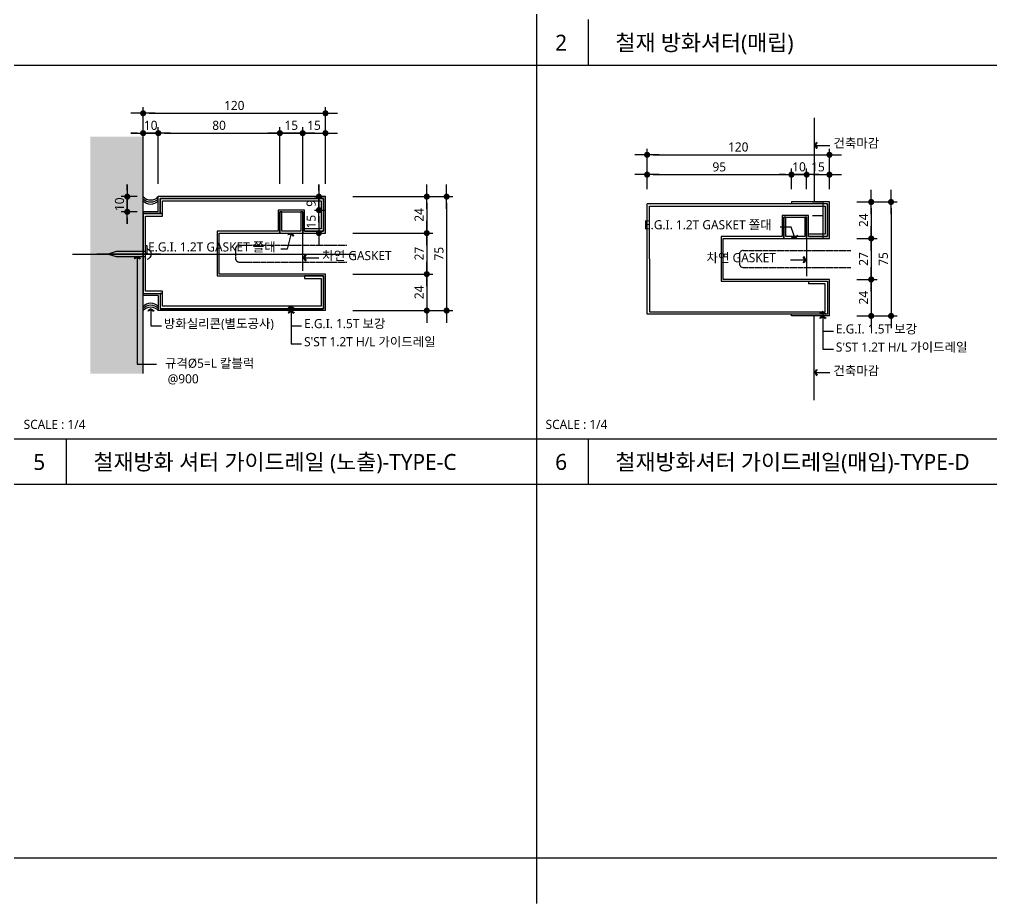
# Model space of a CAD drawing. Extents: x 930 to 96951, y 420 to 531574.
# Drawn here: x 4397 to 10795, y 420 to 6240 of the extents above; entities that cross this region are included whole.
import ezdxf

# ---------------------------------------------------------------- set-up
doc = ezdxf.new("R2010")
doc.units = 0
doc.header["$LTSCALE"] = 200
doc.header["$MEASUREMENT"] = 0
doc.header["$PDMODE"] = 3
doc.header["$PDSIZE"] = -1
doc.linetypes.add('CEN-GAUN', pattern=[32.2, 30, -1, 0.2, -1])
doc.linetypes.add('DASHED2', pattern=[0.375, 0.25, -0.125])
doc.layers.get('0').update_dxf_attribs({"linetype": 'CONTINUOUS'})
doc.layers.get('Defpoints').update_dxf_attribs({"color": 137, "linetype": 'CONTINUOUS'})
for name, color, linetype in [('$0$AA-WAXS', 9, 'CONTINUOUS'), ('01TEX', 3, 'CONTINUOUS'), ('253', 253, 'CONTINUOUS'), ('3', 3, 'CONTINUOUS'), ('AA-WAXS-FIN3', 6, 'CONTINUOUS'), ('AUDIT_I_140408170516-1', 7, 'CONTINUOUS'), ('CEN', 1, 'CEN-GAUN'), ('CON', 2, 'CONTINUOUS'), ('DIM', 7, 'CONTINUOUS'), ('EGI1.6', 4, 'CONTINUOUS'), ('FINISH', 1, 'CONTINUOUS'), ('GASKET', 1, 'CONTINUOUS'), ('SST1.2', 7, 'CONTINUOUS'), ('SYM-LEAD', 6, 'CONTINUOUS'), ('TEXT', 3, 'CONTINUOUS')]:
    doc.layers.add(name, color=color, linetype=linetype)
doc.styles.add('GAUN', font='malgun.ttf')
doc.styles.add('HDA-4', font='malgun.ttf')
doc.styles.add('맑은고딕', font='malgun.ttf')
doc.styles.add('스타일1', font='malgun.ttf')
doc.dimstyles.new('DO(S10)', dxfattribs={"dimscale": 40, "dimtxt": 3, "dimasz": 1.2, "dimexe": 2, "dimexo": 2, "dimgap": 1, "dimtad": 1, "dimdec": 0, "dimlfac": 25, "dimzin": 1, "dimdsep": 46, "dimtxsty": 'HDA-4', "dimblk": 'DIMDOT', "dimcen": 1, "dimclrd": 256, "dimclrt": 3, "dimadec": 0, "dimazin": 0, "dimtm": 1e-09, "dimtfac": 1, "dimtdec": 0, "dimtix": 1, "dimtmove": 2, "dimatfit": 3, "dimldrblk": 'DOT', "dimfxl": 1, "dimtolj": 1, "dimtzin": 1, "dimarcsym": 0})
doc.dimstyles.new('사본 GAUN-40-0.1', dxfattribs={"dimscale": 40, "dimtxt": 1.5, "dimasz": 1, "dimexe": 1, "dimexo": 1, "dimgap": 0.5, "dimtad": 1, "dimdec": 0, "dimlfac": 0.1, "dimzin": 1, "dimdsep": 46, "dimlunit": 6, "dimtxsty": '맑은고딕', "dimblk": 'CJDOT', "dimcen": 0.09, "dimdle": 1, "dimclrd": 256, "dimclre": 256, "dimclrt": 3, "dimadec": 0, "dimazin": 0, "dimtfac": 1, "dimtdec": 0, "dimtix": 1, "dimtmove": 2, "dimatfit": 3, "dimfxl": 1, "dimtolj": 1, "dimtzin": 1, "dimarcsym": 0})

# ---------------------------------------------------------------- blocks, each defined once
blk = doc.blocks.new('arrow1')
for p, q in [((0, 0), (0.29, 0.5)), ((0, 0), (0.29, -0.5)), ((0.16, 0), (0.41, 0.43)), ((0.16, 0), (0.41, -0.43)), ((0.29, 0.5), (0.41, 0.43)), ((0.29, -0.5), (0.41, -0.43))]:
    blk.add_line(p, q)
blk = doc.blocks.new('CJDOT')
blk.add_line((-2, 0), (2, 0))
at = {"const_width": 0.5}
blk.add_lwpolyline([(-0.25, 0, 1), (0.25, 0, 1)], format="xyb", close=True, dxfattribs=at)
blk = doc.blocks.new('*D12')
at = {"layer": 'Defpoints', "color": 0, "transparency": 16777216}
for p in [(9727.5, 5348.9), (8527.5, 5083.6), (9727.5, 5083.6)]:
    blk.add_point(p, dxfattribs=at)
at = {"layer": 'DIM', "lineweight": -2, "transparency": 16777216}
for p, q in [((8527.5, 5123.6), (8527.5, 5388.9)), ((9727.5, 5123.6), (9727.5, 5388.9)), ((8567.5, 5348.9), (9687.5, 5348.9))]:
    blk.add_line(p, q, dxfattribs=at)
at = {"layer": 'DIM', "lineweight": -2, "transparency": 16777216, "xscale": 40, "yscale": 40, "zscale": 40, "rotation": 180}
blk.add_blockref('CJDOT', (8527.5, 5348.9), dxfattribs=at)
at = {"layer": 'DIM', "lineweight": -2, "transparency": 16777216, "xscale": 40, "yscale": 40, "zscale": 40}
blk.add_blockref('CJDOT', (9727.5, 5348.9), dxfattribs=at)
at = {"layer": 'DIM', "color": 3, "transparency": 16777216, "insert": (9127.5, 5400.1), "char_height": 60, "attachment_point": 5, "style": '맑은고딕'}
blk.add_mtext('\\A1;120', dxfattribs=at)
blk = doc.blocks.new('*D13')
at = {"layer": 'Defpoints', "color": 0, "transparency": 16777216}
for p in [(9727.5, 5218.2), (9577.5, 5083.6), (9727.5, 5083.6)]:
    blk.add_point(p, dxfattribs=at)
at = {"layer": 'DIM', "lineweight": -2, "transparency": 16777216}
for p, q in [((9577.5, 5123.6), (9577.5, 5258.2)), ((9727.5, 5123.6), (9727.5, 5258.2)), ((9617.5, 5218.2), (9687.5, 5218.2))]:
    blk.add_line(p, q, dxfattribs=at)
at = {"layer": 'DIM', "lineweight": -2, "transparency": 16777216, "xscale": 40, "yscale": 40, "zscale": 40, "rotation": 180}
blk.add_blockref('CJDOT', (9577.5, 5218.2), dxfattribs=at)
at = {"layer": 'DIM', "lineweight": -2, "transparency": 16777216, "xscale": 40, "yscale": 40, "zscale": 40}
blk.add_blockref('CJDOT', (9727.5, 5218.2), dxfattribs=at)
at = {"layer": 'DIM', "color": 3, "transparency": 16777216, "insert": (9652.5, 5269.4), "char_height": 60, "attachment_point": 5, "style": '맑은고딕'}
blk.add_mtext('\\A1;15', dxfattribs=at)
blk = doc.blocks.new('*D14')
at = {"layer": 'Defpoints', "color": 0, "transparency": 16777216}
for p in [(9577.5, 5218.2), (9477.5, 5083.6), (9577.5, 5083.6)]:
    blk.add_point(p, dxfattribs=at)
at = {"layer": 'DIM', "lineweight": -2, "transparency": 16777216}
for p, q in [((9477.5, 5123.6), (9477.5, 5258.2)), ((9577.5, 5123.6), (9577.5, 5258.2)), ((9437.5, 5218.2), (9397.5, 5218.2)), ((9477.5, 5218.2), (9577.5, 5218.2)), ((9617.5, 5218.2), (9657.5, 5218.2))]:
    blk.add_line(p, q, dxfattribs=at)
at = {"layer": 'DIM', "lineweight": -2, "transparency": 16777216, "xscale": 40, "yscale": 40, "zscale": 40}
blk.add_blockref('CJDOT', (9477.5, 5218.2), dxfattribs=at)
at = {"layer": 'DIM', "lineweight": -2, "transparency": 16777216, "xscale": 40, "yscale": 40, "zscale": 40, "rotation": 180}
blk.add_blockref('CJDOT', (9577.5, 5218.2), dxfattribs=at)
at = {"layer": 'DIM', "color": 3, "transparency": 16777216, "insert": (9527.5, 5269.4), "char_height": 60, "attachment_point": 5, "style": '맑은고딕'}
blk.add_mtext('\\A1;10', dxfattribs=at)
blk = doc.blocks.new('*D15')
at = {"layer": 'Defpoints', "color": 0, "transparency": 16777216}
for p in [(9477.5, 5218.2), (8527.5, 5083.6), (9477.5, 5083.6)]:
    blk.add_point(p, dxfattribs=at)
at = {"layer": 'DIM', "lineweight": -2, "transparency": 16777216}
for p, q in [((8527.5, 5123.6), (8527.5, 5258.2)), ((9477.5, 5123.6), (9477.5, 5258.2)), ((8567.5, 5218.2), (9437.5, 5218.2))]:
    blk.add_line(p, q, dxfattribs=at)
at = {"layer": 'DIM', "lineweight": -2, "transparency": 16777216, "xscale": 40, "yscale": 40, "zscale": 40, "rotation": 180}
blk.add_blockref('CJDOT', (8527.5, 5218.2), dxfattribs=at)
at = {"layer": 'DIM', "lineweight": -2, "transparency": 16777216, "xscale": 40, "yscale": 40, "zscale": 40}
blk.add_blockref('CJDOT', (9477.5, 5218.2), dxfattribs=at)
at = {"layer": 'DIM', "color": 3, "transparency": 16777216, "insert": (9002.5, 5269.2), "char_height": 60, "attachment_point": 5, "style": '맑은고딕'}
blk.add_mtext('\\A1;95', dxfattribs=at)
blk = doc.blocks.new('*D16')
at = {"layer": 'Defpoints', "color": 0, "transparency": 16777216}
for p in [(9867.8, 5038.3), (9867.8, 4288.3), (10133.1, 4288.3)]:
    blk.add_point(p, dxfattribs=at)
at = {"layer": 'DIM', "lineweight": -2, "transparency": 16777216}
for p, q in [((9907.8, 5038.3), (10173.1, 5038.3)), ((10133.1, 4998.3), (10133.1, 4328.3)), ((9907.8, 4288.3), (10173.1, 4288.3))]:
    blk.add_line(p, q, dxfattribs=at)
at = {"layer": 'DIM', "lineweight": -2, "transparency": 16777216, "xscale": 40, "yscale": 40, "zscale": 40}
for p, rotation in [((10133.1, 5038.3), 90), ((10133.1, 4288.3), 270)]:
    blk.add_blockref('CJDOT', p, dxfattribs=dict(at, rotation=rotation))
at = {"layer": 'DIM', "color": 3, "transparency": 16777216, "insert": (10082.6, 4663.3), "char_height": 60, "attachment_point": 5, "rotation": 90, "style": '맑은고딕'}
blk.add_mtext('\\A1;75', dxfattribs=at)
blk = doc.blocks.new('*D17')
at = {"layer": 'Defpoints', "color": 0, "transparency": 16777216}
for p in [(9867.8, 4528.3), (9867.8, 4288.3), (10002.4, 4288.3)]:
    blk.add_point(p, dxfattribs=at)
at = {"layer": 'DIM', "lineweight": -2, "transparency": 16777216}
for p, q in [((9907.8, 4528.3), (10042.4, 4528.3)), ((10002.4, 4488.3), (10002.4, 4328.3)), ((9907.8, 4288.3), (10042.4, 4288.3))]:
    blk.add_line(p, q, dxfattribs=at)
at = {"layer": 'DIM', "lineweight": -2, "transparency": 16777216, "xscale": 40, "yscale": 40, "zscale": 40}
for p, rotation in [((10002.4, 4528.3), 90), ((10002.4, 4288.3), 270)]:
    blk.add_blockref('CJDOT', p, dxfattribs=dict(at, rotation=rotation))
at = {"layer": 'DIM', "color": 3, "transparency": 16777216, "insert": (9951.9, 4408.3), "char_height": 60, "attachment_point": 5, "rotation": 90, "style": '맑은고딕'}
blk.add_mtext('\\A1;24', dxfattribs=at)
blk = doc.blocks.new('*D18')
at = {"layer": 'Defpoints', "color": 0, "transparency": 16777216}
for p in [(9867.8, 4798.3), (9867.8, 4528.3), (10002.4, 4528.3)]:
    blk.add_point(p, dxfattribs=at)
at = {"layer": 'DIM', "lineweight": -2, "transparency": 16777216}
for p, q in [((9907.8, 4798.3), (10042.4, 4798.3)), ((10002.4, 4758.3), (10002.4, 4568.3)), ((9907.8, 4528.3), (10042.4, 4528.3))]:
    blk.add_line(p, q, dxfattribs=at)
at = {"layer": 'DIM', "lineweight": -2, "transparency": 16777216, "xscale": 40, "yscale": 40, "zscale": 40}
for p, rotation in [((10002.4, 4798.3), 90), ((10002.4, 4528.3), 270)]:
    blk.add_blockref('CJDOT', p, dxfattribs=dict(at, rotation=rotation))
at = {"layer": 'DIM', "color": 3, "transparency": 16777216, "insert": (9951.9, 4663.3), "char_height": 60, "attachment_point": 5, "rotation": 90, "style": '맑은고딕'}
blk.add_mtext('\\A1;27', dxfattribs=at)
blk = doc.blocks.new('*D19')
at = {"layer": 'Defpoints', "color": 0, "transparency": 16777216}
for p in [(9867.8, 5038.3), (9867.8, 4798.3), (10002.4, 4798.3)]:
    blk.add_point(p, dxfattribs=at)
at = {"layer": 'DIM', "lineweight": -2, "transparency": 16777216}
for p, q in [((9907.8, 5038.3), (10042.4, 5038.3)), ((10002.4, 4998.3), (10002.4, 4838.3)), ((9907.8, 4798.3), (10042.4, 4798.3))]:
    blk.add_line(p, q, dxfattribs=at)
at = {"layer": 'DIM', "lineweight": -2, "transparency": 16777216, "xscale": 40, "yscale": 40, "zscale": 40}
for p, rotation in [((10002.4, 5038.3), 90), ((10002.4, 4798.3), 270)]:
    blk.add_blockref('CJDOT', p, dxfattribs=dict(at, rotation=rotation))
at = {"layer": 'DIM', "color": 3, "transparency": 16777216, "insert": (9951.9, 4918.3), "char_height": 60, "attachment_point": 5, "rotation": 90, "style": '맑은고딕'}
blk.add_mtext('\\A1;24', dxfattribs=at)
blk = doc.blocks.new('DIMDOT')
blk.add_line((-2, 0), (2, 0))
blk.add_circle((0, 0), 0.5)
blk = doc.blocks.new('*D20')
at = {"layer": 'Defpoints', "color": 0, "transparency": 16777216}
for p in [(9614.2, 4949.5), (9614.2, 4798.3), (9684.5, 4798.3)]:
    blk.add_point(p, dxfattribs=at)
at = {"layer": 'DIM', "color": 0, "lineweight": -2, "transparency": 16777216}
for p, q in [((9616.2, 4949.5), (9686.5, 4949.5)), ((9616.2, 4798.3), (9686.5, 4798.3))]:
    blk.add_line(p, q, dxfattribs=at)
at = {"layer": 'DIM', "lineweight": -2, "transparency": 16777216}
blk.add_line((9684.5, 4948.3), (9684.5, 4799.5), dxfattribs=at)
at = {"layer": 'DIM', "lineweight": -2, "transparency": 16777216, "xscale": 1.199999999999999, "yscale": 1.199999999999999, "zscale": 1.199999999999999}
for p, rotation in [((9684.5, 4949.5), 90), ((9684.5, 4798.3), 270)]:
    blk.add_blockref('DIMDOT', p, dxfattribs=dict(at, rotation=rotation))
at = {"layer": 'DIM', "color": 3, "transparency": 16777216, "insert": (9681.9, 4873.9), "char_height": 3, "attachment_point": 5, "rotation": 90, "style": 'HDA-4'}
blk.add_mtext('\\A1;151', dxfattribs=at)
blk = doc.blocks.new('_DOT')
at = {"color": 0, "linetype": 'ByBlock'}
blk.add_line((-0.5, 0), (-1, 0), dxfattribs=at)
at = {"color": 0, "linetype": 'ByBlock', "const_width": 0.5}
blk.add_lwpolyline([(-0.25, 0, 1), (0.25, 0, 1)], format="xyb", close=True, dxfattribs=at)
blk = doc.blocks.new('*D21')
at = {"layer": 'Defpoints', "color": 0, "transparency": 16777216}
for p in [(9614.2, 5038.3), (9614.2, 4949.5), (9684.5, 4949.5)]:
    blk.add_point(p, dxfattribs=at)
at = {"layer": 'DIM', "color": 0, "lineweight": -2, "transparency": 16777216}
for p, q in [((9616.2, 5038.3), (9686.5, 5038.3)), ((9616.2, 4949.5), (9686.5, 4949.5))]:
    blk.add_line(p, q, dxfattribs=at)
at = {"layer": 'DIM', "lineweight": -2, "transparency": 16777216}
blk.add_line((9684.5, 5037.1), (9684.5, 4950.7), dxfattribs=at)
at = {"layer": 'DIM', "lineweight": -2, "transparency": 16777216, "xscale": 1.199999999999999, "yscale": 1.199999999999999, "zscale": 1.199999999999999}
for p, rotation in [((9684.5, 5038.3), 90), ((9684.5, 4949.5), 270)]:
    blk.add_blockref('DIMDOT', p, dxfattribs=dict(at, rotation=rotation))
at = {"layer": 'DIM', "color": 3, "transparency": 16777216, "insert": (9681.9, 4993.9), "char_height": 3, "attachment_point": 5, "rotation": 90, "style": 'HDA-4'}
blk.add_mtext('\\A1;89', dxfattribs=at)
blk = doc.blocks.new('*D44')
at = {"layer": 'Defpoints', "color": 0, "transparency": 16777216}
for p in [(6410.7, 5622.2), (5210.7, 5118.8), (6410.7, 5118.8)]:
    blk.add_point(p, dxfattribs=at)
at = {"layer": 'DIM', "lineweight": -2, "transparency": 16777216}
for p, q in [((5210.7, 5158.8), (5210.7, 5662.2)), ((6410.7, 5158.8), (6410.7, 5662.2)), ((5250.7, 5622.2), (6370.7, 5622.2))]:
    blk.add_line(p, q, dxfattribs=at)
at = {"layer": 'DIM', "lineweight": -2, "transparency": 16777216, "xscale": 40, "yscale": 40, "zscale": 40, "rotation": 180}
blk.add_blockref('CJDOT', (5210.7, 5622.2), dxfattribs=at)
at = {"layer": 'DIM', "lineweight": -2, "transparency": 16777216, "xscale": 40, "yscale": 40, "zscale": 40}
blk.add_blockref('CJDOT', (6410.7, 5622.2), dxfattribs=at)
at = {"layer": 'DIM', "color": 3, "transparency": 16777216, "insert": (5810.7, 5673.3), "char_height": 60, "attachment_point": 5, "style": '맑은고딕'}
blk.add_mtext('\\A1;120', dxfattribs=at)
blk = doc.blocks.new('*D45')
at = {"layer": 'Defpoints', "color": 0, "transparency": 16777216}
for p in [(6410.7, 5491.5), (6260.7, 5118.8), (6410.7, 5118.8)]:
    blk.add_point(p, dxfattribs=at)
at = {"layer": 'DIM', "lineweight": -2, "transparency": 16777216}
for p, q in [((6260.7, 5158.8), (6260.7, 5531.5)), ((6410.7, 5158.8), (6410.7, 5531.5)), ((6300.7, 5491.5), (6370.7, 5491.5))]:
    blk.add_line(p, q, dxfattribs=at)
at = {"layer": 'DIM', "lineweight": -2, "transparency": 16777216, "xscale": 40, "yscale": 40, "zscale": 40, "rotation": 180}
blk.add_blockref('CJDOT', (6260.7, 5491.5), dxfattribs=at)
at = {"layer": 'DIM', "lineweight": -2, "transparency": 16777216, "xscale": 40, "yscale": 40, "zscale": 40}
blk.add_blockref('CJDOT', (6410.7, 5491.5), dxfattribs=at)
at = {"layer": 'DIM', "color": 3, "transparency": 16777216, "insert": (6335.7, 5542.7), "char_height": 60, "attachment_point": 5, "style": '맑은고딕'}
blk.add_mtext('\\A1;15', dxfattribs=at)
blk = doc.blocks.new('*D46')
at = {"layer": 'Defpoints', "color": 0, "transparency": 16777216}
for p in [(6260.7, 5491.5), (6110.7, 5118.8), (6260.7, 5118.8)]:
    blk.add_point(p, dxfattribs=at)
at = {"layer": 'DIM', "lineweight": -2, "transparency": 16777216}
for p, q in [((6110.7, 5158.8), (6110.7, 5531.5)), ((6260.7, 5158.8), (6260.7, 5531.5)), ((6150.7, 5491.5), (6220.7, 5491.5))]:
    blk.add_line(p, q, dxfattribs=at)
at = {"layer": 'DIM', "lineweight": -2, "transparency": 16777216, "xscale": 40, "yscale": 40, "zscale": 40, "rotation": 180}
blk.add_blockref('CJDOT', (6110.7, 5491.5), dxfattribs=at)
at = {"layer": 'DIM', "lineweight": -2, "transparency": 16777216, "xscale": 40, "yscale": 40, "zscale": 40}
blk.add_blockref('CJDOT', (6260.7, 5491.5), dxfattribs=at)
at = {"layer": 'DIM', "color": 3, "transparency": 16777216, "insert": (6185.7, 5542.7), "char_height": 60, "attachment_point": 5, "style": '맑은고딕'}
blk.add_mtext('\\A1;15', dxfattribs=at)
blk = doc.blocks.new('*D47')
at = {"layer": 'Defpoints', "color": 0, "transparency": 16777216}
for p in [(6110.7, 5491.5), (5310.7, 5118.8), (6110.7, 5118.8)]:
    blk.add_point(p, dxfattribs=at)
at = {"layer": 'DIM', "lineweight": -2, "transparency": 16777216}
for p, q in [((5310.7, 5158.8), (5310.7, 5531.5)), ((6110.7, 5158.8), (6110.7, 5531.5)), ((5350.7, 5491.5), (6070.7, 5491.5))]:
    blk.add_line(p, q, dxfattribs=at)
at = {"layer": 'DIM', "lineweight": -2, "transparency": 16777216, "xscale": 40, "yscale": 40, "zscale": 40, "rotation": 180}
blk.add_blockref('CJDOT', (5310.7, 5491.5), dxfattribs=at)
at = {"layer": 'DIM', "lineweight": -2, "transparency": 16777216, "xscale": 40, "yscale": 40, "zscale": 40}
blk.add_blockref('CJDOT', (6110.7, 5491.5), dxfattribs=at)
at = {"layer": 'DIM', "color": 3, "transparency": 16777216, "insert": (5710.7, 5542.5), "char_height": 60, "attachment_point": 5, "style": '맑은고딕'}
blk.add_mtext('\\A1;80', dxfattribs=at)
blk = doc.blocks.new('*D48')
at = {"layer": 'Defpoints', "color": 0, "transparency": 16777216}
for p in [(6551.1, 5073.5), (6551.1, 4323.5), (7208.2, 4323.5)]:
    blk.add_point(p, dxfattribs=at)
at = {"layer": 'DIM', "lineweight": -2, "transparency": 16777216}
for p, q in [((6591.1, 5073.5), (7248.2, 5073.5)), ((7208.2, 5033.5), (7208.2, 4363.5)), ((6591.1, 4323.5), (7248.2, 4323.5))]:
    blk.add_line(p, q, dxfattribs=at)
at = {"layer": 'DIM', "lineweight": -2, "transparency": 16777216, "xscale": 40, "yscale": 40, "zscale": 40}
for p, rotation in [((7208.2, 5073.5), 90), ((7208.2, 4323.5), 270)]:
    blk.add_blockref('CJDOT', p, dxfattribs=dict(at, rotation=rotation))
at = {"layer": 'DIM', "color": 3, "transparency": 16777216, "insert": (7157.6, 4698.5), "char_height": 60, "attachment_point": 5, "rotation": 90, "style": '맑은고딕'}
blk.add_mtext('\\A1;75', dxfattribs=at)
blk = doc.blocks.new('*D49')
at = {"layer": 'Defpoints', "color": 0, "transparency": 16777216}
for p in [(6551.1, 4563.5), (6551.1, 4323.5), (7077.5, 4323.5)]:
    blk.add_point(p, dxfattribs=at)
at = {"layer": 'DIM', "lineweight": -2, "transparency": 16777216}
for p, q in [((6591.1, 4563.5), (7117.5, 4563.5)), ((7077.5, 4523.5), (7077.5, 4363.5)), ((6591.1, 4323.5), (7117.5, 4323.5))]:
    blk.add_line(p, q, dxfattribs=at)
at = {"layer": 'DIM', "lineweight": -2, "transparency": 16777216, "xscale": 40, "yscale": 40, "zscale": 40}
for p, rotation in [((7077.5, 4563.5), 90), ((7077.5, 4323.5), 270)]:
    blk.add_blockref('CJDOT', p, dxfattribs=dict(at, rotation=rotation))
at = {"layer": 'DIM', "color": 3, "transparency": 16777216, "insert": (7027, 4443.5), "char_height": 60, "attachment_point": 5, "rotation": 90, "style": '맑은고딕'}
blk.add_mtext('\\A1;24', dxfattribs=at)
blk = doc.blocks.new('*D50')
at = {"layer": 'Defpoints', "color": 0, "transparency": 16777216}
for p in [(6551.1, 4833.5), (6551.1, 4563.5), (7077.5, 4563.5)]:
    blk.add_point(p, dxfattribs=at)
at = {"layer": 'DIM', "lineweight": -2, "transparency": 16777216}
for p, q in [((6591.1, 4833.5), (7117.5, 4833.5)), ((7077.5, 4793.5), (7077.5, 4603.5)), ((6591.1, 4563.5), (7117.5, 4563.5))]:
    blk.add_line(p, q, dxfattribs=at)
at = {"layer": 'DIM', "lineweight": -2, "transparency": 16777216, "xscale": 40, "yscale": 40, "zscale": 40}
for p, rotation in [((7077.5, 4833.5), 90), ((7077.5, 4563.5), 270)]:
    blk.add_blockref('CJDOT', p, dxfattribs=dict(at, rotation=rotation))
at = {"layer": 'DIM', "color": 3, "transparency": 16777216, "insert": (7027, 4698.5), "char_height": 60, "attachment_point": 5, "rotation": 90, "style": '맑은고딕'}
blk.add_mtext('\\A1;27', dxfattribs=at)
blk = doc.blocks.new('*D51')
at = {"layer": 'Defpoints', "color": 0, "transparency": 16777216}
for p in [(6551.1, 5073.5), (6551.1, 4833.5), (7077.5, 4833.5)]:
    blk.add_point(p, dxfattribs=at)
at = {"layer": 'DIM', "lineweight": -2, "transparency": 16777216}
for p, q in [((6591.1, 5073.5), (7117.5, 5073.5)), ((7077.5, 5033.5), (7077.5, 4873.5)), ((6591.1, 4833.5), (7117.5, 4833.5))]:
    blk.add_line(p, q, dxfattribs=at)
at = {"layer": 'DIM', "lineweight": -2, "transparency": 16777216, "xscale": 40, "yscale": 40, "zscale": 40}
for p, rotation in [((7077.5, 5073.5), 90), ((7077.5, 4833.5), 270)]:
    blk.add_blockref('CJDOT', p, dxfattribs=dict(at, rotation=rotation))
at = {"layer": 'DIM', "color": 3, "transparency": 16777216, "insert": (7027, 4953.5), "char_height": 60, "attachment_point": 5, "rotation": 90, "style": '맑은고딕'}
blk.add_mtext('\\A1;24', dxfattribs=at)
blk = doc.blocks.new('*D52')
at = {"layer": 'Defpoints', "color": 0, "transparency": 16777216}
for p in [(5310.7, 5491.5), (5210.7, 5118.8), (5310.7, 5118.8)]:
    blk.add_point(p, dxfattribs=at)
at = {"layer": 'DIM', "lineweight": -2, "transparency": 16777216}
for p, q in [((5210.7, 5158.8), (5210.7, 5531.5)), ((5310.7, 5158.8), (5310.7, 5531.5)), ((5170.7, 5491.5), (5130.7, 5491.5)), ((5210.7, 5491.5), (5310.7, 5491.5)), ((5350.7, 5491.5), (5390.7, 5491.5))]:
    blk.add_line(p, q, dxfattribs=at)
at = {"layer": 'DIM', "lineweight": -2, "transparency": 16777216, "xscale": 40, "yscale": 40, "zscale": 40}
blk.add_blockref('CJDOT', (5210.7, 5491.5), dxfattribs=at)
at = {"layer": 'DIM', "lineweight": -2, "transparency": 16777216, "xscale": 40, "yscale": 40, "zscale": 40, "rotation": 180}
blk.add_blockref('CJDOT', (5310.7, 5491.5), dxfattribs=at)
at = {"layer": 'DIM', "color": 3, "transparency": 16777216, "insert": (5260.7, 5542.7), "char_height": 60, "attachment_point": 5, "style": '맑은고딕'}
blk.add_mtext('\\A1;10', dxfattribs=at)
blk = doc.blocks.new('*D53')
at = {"layer": 'Defpoints', "color": 0, "transparency": 16777216}
for p in [(5210.7, 5073.5), (5106.4, 4973.5), (5210.7, 4973.5)]:
    blk.add_point(p, dxfattribs=at)
at = {"layer": 'DIM', "lineweight": -2, "transparency": 16777216}
for p, q in [((5106.4, 5113.5), (5106.4, 5153.5)), ((5170.7, 5073.5), (5066.4, 5073.5)), ((5106.4, 5073.5), (5106.4, 4973.5)), ((5170.7, 4973.5), (5066.4, 4973.5)), ((5106.4, 4933.5), (5106.4, 4893.5))]:
    blk.add_line(p, q, dxfattribs=at)
at = {"layer": 'DIM', "lineweight": -2, "transparency": 16777216, "xscale": 40, "yscale": 40, "zscale": 40}
for p, rotation in [((5106.4, 5073.5), 270), ((5106.4, 4973.5), 90)]:
    blk.add_blockref('CJDOT', p, dxfattribs=dict(at, rotation=rotation))
at = {"layer": 'DIM', "color": 3, "transparency": 16777216, "insert": (5055.3, 5023.5), "char_height": 60, "attachment_point": 5, "rotation": 90, "style": '맑은고딕'}
blk.add_mtext('\\A1;10', dxfattribs=at)
blk = doc.blocks.new('*D54')
at = {"layer": 'Defpoints', "color": 0, "transparency": 16777216}
for p in [(6297.5, 4984.6), (6297.5, 4833.5), (6367.7, 4833.5)]:
    blk.add_point(p, dxfattribs=at)
at = {"layer": 'DIM', "lineweight": -2, "transparency": 16777216}
for p, q in [((6337.5, 4984.6), (6407.7, 4984.6)), ((6367.7, 4944.6), (6367.7, 4873.5)), ((6337.5, 4833.5), (6407.7, 4833.5))]:
    blk.add_line(p, q, dxfattribs=at)
at = {"layer": 'DIM', "lineweight": -2, "transparency": 16777216, "xscale": 40, "yscale": 40, "zscale": 40}
for p, rotation in [((6367.7, 4984.6), 90), ((6367.7, 4833.5), 270)]:
    blk.add_blockref('CJDOT', p, dxfattribs=dict(at, rotation=rotation))
at = {"layer": 'DIM', "color": 3, "transparency": 16777216, "insert": (6316.6, 4909.1), "char_height": 60, "attachment_point": 5, "rotation": 90, "style": '맑은고딕'}
blk.add_mtext('\\A1;15', dxfattribs=at)
blk = doc.blocks.new('*D55')
at = {"layer": 'Defpoints', "color": 0, "transparency": 16777216}
for p in [(6297.5, 5073.5), (6297.5, 4984.6), (6367.7, 4984.6)]:
    blk.add_point(p, dxfattribs=at)
at = {"layer": 'DIM', "lineweight": -2, "transparency": 16777216}
for p, q in [((6367.7, 5113.5), (6367.7, 5153.5)), ((6337.5, 5073.5), (6407.7, 5073.5)), ((6367.7, 5073.5), (6367.7, 4984.6)), ((6337.5, 4984.6), (6407.7, 4984.6)), ((6367.7, 4944.6), (6367.7, 4904.6))]:
    blk.add_line(p, q, dxfattribs=at)
at = {"layer": 'DIM', "lineweight": -2, "transparency": 16777216, "xscale": 40, "yscale": 40, "zscale": 40}
for p, rotation in [((6367.7, 5073.5), 270), ((6367.7, 4984.6), 90)]:
    blk.add_blockref('CJDOT', p, dxfattribs=dict(at, rotation=rotation))
at = {"layer": 'DIM', "color": 3, "transparency": 16777216, "insert": (6316.7, 5029.1), "char_height": 60, "attachment_point": 5, "rotation": 90, "style": '맑은고딕'}
blk.add_mtext('\\A1;9', dxfattribs=at)

msp = doc.modelspace()

# ---------------------------------------------------------------- hatches: boundary and pattern name
at = {"layer": '253'}
msp.add_hatch(color=256, dxfattribs=at).paths.add_polyline_path([(4862.9, 3909.1), (5210.7, 3909.1), (5210.7, 5468.2), (4862.9, 5468.2)])

# ---------------------------------------------------------------- linework, layer by layer
at = {"layer": '$0$AA-WAXS'}
for p, q in [((5226.7, 4699.6, 0), (5226.7, 4750.9, 0)), ((5236, 4750.9, 0), (5236, 4699.6, 0)), ((5325, 4695.2, 0), (4905.4, 4695.2, 0)), ((5236, 4699.6, 0), (5226.7, 4699.6, 0))]:
    msp.add_line(p, q, dxfattribs=at)
for p, q in [((9477.5, 5038.3, 0), (9477.5, 5026.3, 0)), ((9477.5, 4288.3, 0), (9477.5, 4300.3, 0))]:
    msp.add_line(p, q)
at = {"color": 1, "linetype": 'DASHED2', "ltscale": 0.1}
for p, q in [((5844, 4754.4, 0), (6550.8, 4754.4, 0)), ((5818.2, 4728.6, 0), (5818.2, 4668.4, 0)), ((9134.9, 4693.4, 0), (9134.9, 4633.2, 0)), ((9160.7, 4719.2, 0), (9867.5, 4719.2, 0)), ((5844, 4642.6, 0), (6550.8, 4642.6, 0)), ((9160.7, 4607.4, 0), (9867.5, 4607.4, 0))]:
    msp.add_line(p, q, dxfattribs=at)
for centre, start, end in [((5844, 4728.6, 0), 90, 180), ((9160.7, 4693.4, 0), 90, 180), ((5844, 4668.4, 0), 180, 270), ((9160.7, 4633.2, 0), 180, 270)]:
    msp.add_arc(centre, 25.8, start, end, dxfattribs=at)
at = {"layer": '3'}
for p, q in [((7800, 11460), (7800, 420)), ((930, 5940), (14670, 5940)), ((930, 3180), (14670, 3180)), ((930, 720), (14670, 720))]:
    msp.add_line(p, q, dxfattribs=at)
at = {"layer": '3', "color": 4}
for p, q in [((8140, 6240), (8140, 5940)), ((930, 3480), (14670, 3480)), ((4705, 3480), (4705, 3180)), ((8140, 3480), (8140, 3180))]:
    msp.add_line(p, q, dxfattribs=at)
at = {"layer": 'AA-WAXS-FIN3'}
for p, q in [((9627.5, 5592, 0), (9627.5, 5038.3, 0)), ((9627.5, 3734.5, 0), (9627.5, 4288.3, 0))]:
    msp.add_line(p, q, dxfattribs=at)
at = {"layer": 'AUDIT_I_140408170516-1', "elevation": 0}
msp.add_lwpolyline([(9630.5, 3915.5), (9731, 3915.5), (9731, 3915.5)], dxfattribs=at)
at = {"layer": 'CEN'}
msp.add_line((4746.1, 4695.2, 0), (6609.2, 4695.2, 0), dxfattribs=at)
at = {"layer": 'CON'}
msp.add_line((5210.7, 3909.1, 0), (5210.7, 5468.2, 0), dxfattribs=at)
at = {"layer": 'DIM'}
for p, q in [((5322.7, 4961.5, 0), (5322.7, 5061.5, 0)), ((5310.7, 4973.5, 0), (5210.7, 4973.5, 0)), ((5210.7, 4973.5, 0), (5210.7, 4961.5, 0)), ((5210.7, 4961.5, 0), (5322.7, 4961.5, 0)), ((5226.7, 4750.9, 0), (5236, 4750.9, 0)), ((4976, 4695.2, 0), (5035.6, 4713.8, 0)), ((5035.6, 4676.6, 0), (4976, 4695.2, 0)), ((5035.6, 4713.8, 0), (5226.7, 4713.8, 0)), ((5226.7, 4676.6, 0), (5035.6, 4676.6, 0)), ((5210.7, 4423.5, 0), (5210.7, 4435.5, 0)), ((5210.7, 4435.5, 0), (5322.7, 4435.5, 0)), ((5310.7, 4423.5, 0), (5210.7, 4423.5, 0)), ((5322.7, 4435.5, 0), (5322.7, 4335.5, 0)), ((8527.5, 4388.3, 0), (8527.5, 4400.3, 0))]:
    msp.add_line(p, q, dxfattribs=at)
at = {"layer": 'DIM', "elevation": 0}
msp.add_lwpolyline([(5338.7, 4961.5), (5210.7, 4961.5), (5210.7, 4435.5), (5338.7, 4435.5), (5338.7, 4451.5), (5226.7, 4451.5), (5226.7, 4945.5), (5338.7, 4945.5)], close=True, dxfattribs=at)
at = {"layer": 'DIM', "extrusion": (0, 0, -1)}
msp.add_ellipse((5224.8, 4695.2, 0), major_axis=(-26.8, 26.8), ratio=1, start_param=1.085625, end_param=3.626764, dxfattribs=at)
at = {"layer": 'EGI1.6'}
for p, q in [((9715.5, 5026.3, 0), (8527.5, 5026.3, 0)), ((8527.5, 4300.3, 0), (8527.5, 5026.3, 0)), ((8543.5, 4663.3, 0), (8543.5, 5010.3, 0)), ((8543.5, 5010.3, 0), (9699.5, 5010.3, 0)), ((9699.5, 5010.3, 0), (9699.5, 4826.3, 0)), ((9715.5, 4810.3, 0), (9715.5, 5026.3, 0)), ((9699.5, 4826.3, 0), (9589.5, 4826.3, 0)), ((9589.5, 4810.3, 0), (9715.5, 4810.3, 0)), ((8543.5, 4663.3, 0), (8543.5, 4316.3, 0)), ((6272.7, 4551.5, 0), (6272.7, 4535.5, 0)), ((9589.5, 4516.3, 0), (9589.5, 4500.3, 0)), ((9589.5, 4516.3, 0), (9715.5, 4516.3, 0)), ((9699.5, 4500.3, 0), (9589.5, 4500.3, 0)), ((9699.5, 4316.3, 0), (9699.5, 4500.3, 0)), ((9715.5, 4516.3, 0), (9715.5, 4300.3, 0)), ((9715.5, 4300.3, 0), (8527.5, 4300.3, 0)), ((8543.5, 4316.3, 0), (9699.5, 4316.3, 0))]:
    msp.add_line(p, q, dxfattribs=at)
at = {"layer": 'EGI1.6', "elevation": 0}
for points in [[(6272.7, 4845.5), (6398.7, 4845.5), (6398.7, 5061.5), (5322.7, 5061.5), (5322.7, 4961.5), (5322.7, 4961.5), (5322.7, 4961.5), (5338.7, 4961.5), (5338.7, 5045.5), (6382.7, 5045.5), (6382.7, 4861.5), (6272.7, 4861.5)], [(6272.7, 4535.5), (6382.7, 4535.5), (6382.7, 4351.5), (5338.7, 4351.5), (5338.7, 4435.5), (5322.7, 4435.5), (5322.7, 4435.5), (5322.7, 4435.5), (5322.7, 4335.5), (6398.7, 4335.5), (6398.7, 4551.5), (6272.7, 4551.5)]]:
    msp.add_lwpolyline(points, dxfattribs=at)
for points in [[(6260.7, 4972.6), (6248.7, 4972.6), (6248.7, 4845.5), (6122.7, 4845.5), (6122.7, 4972.6), (6110.7, 4972.6), (6110.7, 4833.5), (6260.7, 4833.5)], [(9577.5, 4937.5), (9565.5, 4937.5), (9565.5, 4810.3), (9439.5, 4810.3), (9439.5, 4937.5), (9427.5, 4937.5), (9427.5, 4798.3), (9577.5, 4798.3)]]:
    msp.add_lwpolyline(points, close=True, dxfattribs=at)
at = {"layer": 'FINISH'}
for centre, start, end in [((5260.7, 5120.9, 0), 223.47016, 316.52984), ((5260.7, 5107.2, 0), 223.47016, 316.52984), ((5260.7, 5093.5, 0), 223.47016, 316.52984), ((5260.7, 4303.4, 0), 43.47016, 136.52984), ((5260.7, 4289.8, 0), 43.47016, 136.52984), ((5260.7, 4276.1, 0), 43.47016, 136.52984)]:
    msp.add_arc(centre, 68.9, start, end, dxfattribs=at)
at = {"layer": 'GASKET', "color": 1, "linetype": 'Continuous', "const_width": 8.87, "elevation": 0}
for points in [[(6122.7, 4972.6), (6260.7, 4972.6), (6260.7, 4584.5)], [(9439.5, 4937.5), (9577.5, 4937.5), (9577.5, 4549.3)]]:
    msp.add_lwpolyline(points, dxfattribs=at)
at = {"layer": 'SST1.2'}
for p, q in [((6410.7, 5073.5, 0), (5310.7, 5073.5, 0)), ((5310.7, 4973.5, 0), (5310.7, 5073.5, 0)), ((5322.7, 5061.5, 0), (6098.7, 5061.5, 0)), ((6098.7, 5061.5, 0), (6398.7, 5061.5, 0)), ((6398.7, 5061.5, 0), (6398.7, 4845.5, 0)), ((6410.7, 4833.5, 0), (6410.7, 5073.5, 0)), ((9727.5, 5038.3, 0), (9477.5, 5038.3, 0)), ((9715.5, 5026.3, 0), (9715.5, 4810.3, 0)), ((9727.5, 4798.3, 0), (9727.5, 5038.3, 0)), ((6272.7, 4984.6, 0), (6098.7, 4984.6, 0)), ((6098.7, 4984.6, 0), (6098.7, 4845.5, 0)), ((6110.7, 4833.5, 0), (6110.7, 4972.6, 0)), ((6110.7, 4972.6, 0), (6260.7, 4972.6, 0)), ((6260.7, 4972.6, 0), (6260.7, 4833.5, 0)), ((6272.7, 4845.5, 0), (6272.7, 4984.6, 0)), ((9589.5, 4949.5, 0), (9415.5, 4949.5, 0)), ((9415.5, 4949.5, 0), (9415.5, 4810.3, 0)), ((9427.5, 4798.3, 0), (9427.5, 4937.5, 0)), ((9427.5, 4937.5, 0), (9577.5, 4937.5, 0)), ((9577.5, 4937.5, 0), (9577.5, 4798.3, 0)), ((9589.5, 4810.3, 0), (9589.5, 4949.5, 0)), ((6098.7, 4845.5, 0), (5698.7, 4845.5, 0)), ((5698.7, 4845.5, 0), (5698.7, 4551.5, 0)), ((5710.7, 4563.5, 0), (5710.7, 4833.5, 0)), ((5710.7, 4833.5, 0), (6110.7, 4833.5, 0)), ((6260.7, 4833.5, 0), (6410.7, 4833.5, 0)), ((6398.7, 4845.5, 0), (6272.7, 4845.5, 0)), ((9415.5, 4810.3, 0), (9015.5, 4810.3, 0)), ((9015.5, 4810.3, 0), (9015.5, 4516.3, 0)), ((9715.5, 4810.3, 0), (9589.5, 4810.3, 0)), ((9027.5, 4528.3, 0), (9027.5, 4798.3, 0)), ((9027.5, 4798.3, 0), (9427.5, 4798.3, 0)), ((9577.5, 4798.3, 0), (9727.5, 4798.3, 0)), ((5698.7, 4551.5, 0), (6398.7, 4551.5, 0)), ((6410.7, 4563.5, 0), (5710.7, 4563.5, 0)), ((6398.7, 4551.5, 0), (6398.7, 4335.5, 0)), ((6410.7, 4323.5, 0), (6410.7, 4563.5, 0)), ((9015.5, 4516.3, 0), (9715.5, 4516.3, 0)), ((9727.5, 4528.3, 0), (9027.5, 4528.3, 0)), ((9715.5, 4516.3, 0), (9715.5, 4300.3, 0)), ((9727.5, 4288.3, 0), (9727.5, 4528.3, 0)), ((5310.7, 4423.5, 0), (5310.7, 4323.5, 0)), ((6410.7, 4323.5, 0), (5310.7, 4323.5, 0)), ((6398.7, 4335.5, 0), (5322.7, 4335.5, 0)), ((9715.5, 4300.3, 0), (8639.5, 4300.3, 0)), ((9727.5, 4288.3, 0), (9477.5, 4288.3, 0))]:
    msp.add_line(p, q, dxfattribs=at)
at = {"layer": 'SYM-LEAD'}
for p, q in [((5171.3, 4679.7, 0), (5171.3, 3971.8, 0)), ((5171.3, 3971.8, 0), (5298, 3971.8, 0))]:
    msp.add_line(p, q, dxfattribs=at)
at = {"layer": 'SYM-LEAD', "elevation": 0}
for points in [[(9630.5, 5411.1), (9731, 5411.1), (9731, 5411.1)], [(9502.5, 4798.3), (9475.2, 4873.3), (9402.6, 4873.3)], [(6185.7, 4833.5), (6158.4, 4728.3), (6116.2, 4728.3)], [(6266.4, 4670.5), (6367, 4670.5), (6367, 4670.5)], [(9471.3, 4656.8), (9571.8, 4656.8), (9571.8, 4656.8)], [(6184.3, 4351.6), (6184.3, 4224.1), (6253.8, 4224.1)], [(5261.2, 4335.5), (5261.2, 4224.1), (5330.8, 4224.1)], [(6184.3, 4335.5), (6184.3, 4104.1), (6253.8, 4104.1)], [(9684.2, 4316.4), (9684.2, 4188.9), (9753.7, 4188.9)], [(9684.2, 4300.3), (9684.2, 4068.9), (9753.7, 4068.9)]]:
    msp.add_lwpolyline(points, dxfattribs=at)

# ---------------------------------------------------------------- block references
at = {"layer": 'AUDIT_I_140408170516-1', "xscale": -40, "yscale": 40, "zscale": 40, "rotation": 180}
msp.add_blockref('arrow1', (9630.5, 3915.5, 0), dxfattribs=at)
at = {"layer": 'SYM-LEAD', "yscale": 40, "zscale": 40}
for p, xscale in [((9630.5, 5411.1, 0), 40), ((6266.4, 4670.5, 0), 40), ((9571.8, 4656.8, 0), -40)]:
    msp.add_blockref('arrow1', p, dxfattribs=dict(at, xscale=xscale))
at = {"layer": 'SYM-LEAD'}
for p, xscale, yscale, zscale, rotation in [((6185.7, 4833.5, 0), 39.99999999971861, 39.99999999971861, 39.99999999971861, 255.4563890661205), ((9502.5, 4798.3, 0), -39.99999999944751, 40, 40.00000000001096, 284.543610935703), ((5171.3, 4679.7, 0), 40, 40, 40, 270), ((6184.3, 4351.6, 0), 40, 40, 40, 270), ((5261.2, 4335.5, 0), 40, 40, 40, 270), ((6184.3, 4323.5, 0), 40, 40, 40, 270), ((9684.2, 4316.4, 0), 40, 40, 40, 270), ((9684.2, 4288.3, 0), 40, 40, 40, 270)]:
    msp.add_blockref('arrow1', p, dxfattribs=dict(at, xscale=xscale, yscale=yscale, zscale=zscale, rotation=rotation))

# ---------------------------------------------------------------- texts
at = {"layer": '01TEX', "style": 'GAUN'}
for s, p in [('철재 방화셔터(매립)', (8319.5, 6034.6)), ('2', (7922.8, 6034.6)), ('철재방화 셔터 가이드레일 (노출)-TYPE-C', (4884.5, 3274.6)), ('철재방화셔터 가이드레일(매입)-TYPE-D', (8319.5, 3274.6)), ('5', (4487.8, 3274.6)), ('6', (7922.8, 3274.6))]:
    msp.add_text(s, height=105, dxfattribs=at).set_placement(p)
at = {"layer": 'TEXT', "color": 3, "style": '스타일1'}
for s, p in [('건축마감', (9754.1, 5396.3, 0)), ('E.G.I. 1.2T GASKET 쫄대', (8507, 4858.4, 0)), ('E.G.I. 1.2T GASKET 쫄대', (5242.9, 4712.7, 0)), ('차연 GASKET', (6390.1, 4655.6, 0)), ('차연 GASKET', (8919, 4641.9, 0)), ('방화실리콘(별도공사)', (5346.9, 4208, 0)), ('E.G.I. 1.5T 보강', (6270, 4208, 0)), ('E.G.I. 1.5T 보강', (9769.9, 4172.8, 0)), ("S'ST 1.2T H/L 가이드레일", (6270, 4088.5, 0)), ("S'ST 1.2T H/L 가이드레일", (9769.9, 4053.3, 0)), ('규격Ø5=L 칼블럭', (5354.3, 3947, 0)), ('@900', (5372, 3844.3, 0)), ('건축마감', (9754.1, 3898, 0)), ('SCALE : 1/4', (4424.4, 3544.2, 0)), ('SCALE : 1/4', (7859.4, 3544.2, 0))]:
    msp.add_text(s, height=60, dxfattribs=at).set_placement(p)

# ---------------------------------------------------------------- dimensions: what is measured, and where the dimension line sits
at = {"layer": 'DIM'}
for base, p1, p2, picture, middle in [((6410.7, 5622.2, 0), (5210.7, 5118.8, 0), (6410.7, 5118.8, 0), '*D44', (5810.7, 5673.3, 0)), ((5310.7, 5491.5, 0), (5210.7, 5118.8, 0), (5310.7, 5118.8, 0), '*D52', (5260.7, 5542.7, 0)), ((6110.7, 5491.5, 0), (5310.7, 5118.8, 0), (6110.7, 5118.8, 0), '*D47', (5710.7, 5542.5, 0)), ((6260.7, 5491.5, 0), (6110.7, 5118.8, 0), (6260.7, 5118.8, 0), '*D46', (6185.7, 5542.7, 0)), ((6410.7, 5491.5, 0), (6260.7, 5118.8, 0), (6410.7, 5118.8, 0), '*D45', (6335.7, 5542.7, 0)), ((9727.5, 5348.9, 0), (8527.5, 5083.6, 0), (9727.5, 5083.6, 0), '*D12', (9127.5, 5400.1, 0)), ((9477.5, 5218.2, 0), (8527.5, 5083.6, 0), (9477.5, 5083.6, 0), '*D15', (9002.5, 5269.2, 0)), ((9577.5, 5218.2, 0), (9477.5, 5083.6, 0), (9577.5, 5083.6, 0), '*D14', (9527.5, 5269.4, 0)), ((9727.5, 5218.2, 0), (9577.5, 5083.6, 0), (9727.5, 5083.6, 0), '*D13', (9652.5, 5269.4, 0))]:
    dim = msp.add_linear_dim(base=base, p1=p1, p2=p2, dimstyle='사본 GAUN-40-0.1', dxfattribs=at)
    dim.commit()
    dim.dimension.update_dxf_attribs({"geometry": picture, "text_midpoint": middle})
for base, p1, p2, picture, middle in [((5106.4, 4973.5, 0), (5210.7, 5073.5, 0), (5210.7, 4973.5, 0), '*D53', (5055.3, 5023.5, 0)), ((6367.7, 4984.6, 0), (6297.5, 5073.5, 0), (6297.5, 4984.6, 0), '*D55', (6316.7, 5029.1, 0)), ((7208.2, 4323.5, 0), (6551.1, 5073.5, 0), (6551.1, 4323.5, 0), '*D48', (7157.6, 4698.5, 0)), ((7077.5, 4833.5, 0), (6551.1, 5073.5, 0), (6551.1, 4833.5, 0), '*D51', (7027, 4953.5, 0)), ((10133.1, 4288.3, 0), (9867.8, 5038.3, 0), (9867.8, 4288.3, 0), '*D16', (10082.6, 4663.3, 0)), ((10002.4, 4798.3, 0), (9867.8, 5038.3, 0), (9867.8, 4798.3, 0), '*D19', (9951.9, 4918.3, 0)), ((6367.7, 4833.5, 0), (6297.5, 4984.6, 0), (6297.5, 4833.5, 0), '*D54', (6316.6, 4909.1, 0)), ((7077.5, 4563.5, 0), (6551.1, 4833.5, 0), (6551.1, 4563.5, 0), '*D50', (7027, 4698.5, 0)), ((10002.4, 4528.3, 0), (9867.8, 4798.3, 0), (9867.8, 4528.3, 0), '*D18', (9951.9, 4663.3, 0)), ((7077.5, 4323.5, 0), (6551.1, 4563.5, 0), (6551.1, 4323.5, 0), '*D49', (7027, 4443.5, 0)), ((10002.4, 4288.3, 0), (9867.8, 4528.3, 0), (9867.8, 4288.3, 0), '*D17', (9951.9, 4408.3, 0))]:
    dim = msp.add_linear_dim(base=base, p1=p1, p2=p2, angle=270, dimstyle='사본 GAUN-40-0.1', dxfattribs=at)
    dim.commit()
    dim.dimension.update_dxf_attribs({"geometry": picture, "text_midpoint": middle})
for base, p1, p2, picture, middle in [((9684.5, 4949.5, 0), (9614.2, 5038.3, 0), (9614.2, 4949.5, 0), '*D21', (9681.9, 4993.9, 0)), ((9684.5, 4798.3, 0), (9614.2, 4949.5, 0), (9614.2, 4798.3, 0), '*D20', (9681.9, 4873.9, 0))]:
    dim = msp.add_linear_dim(base=base, p1=p1, p2=p2, angle=270, dimstyle='DO(S10)', override={"dimscale": 1, "dimlfac": 1}, dxfattribs=at)
    dim.commit()
    dim.dimension.update_dxf_attribs({"geometry": picture, "text_midpoint": middle})

doc.saveas('drawing.dxf')
